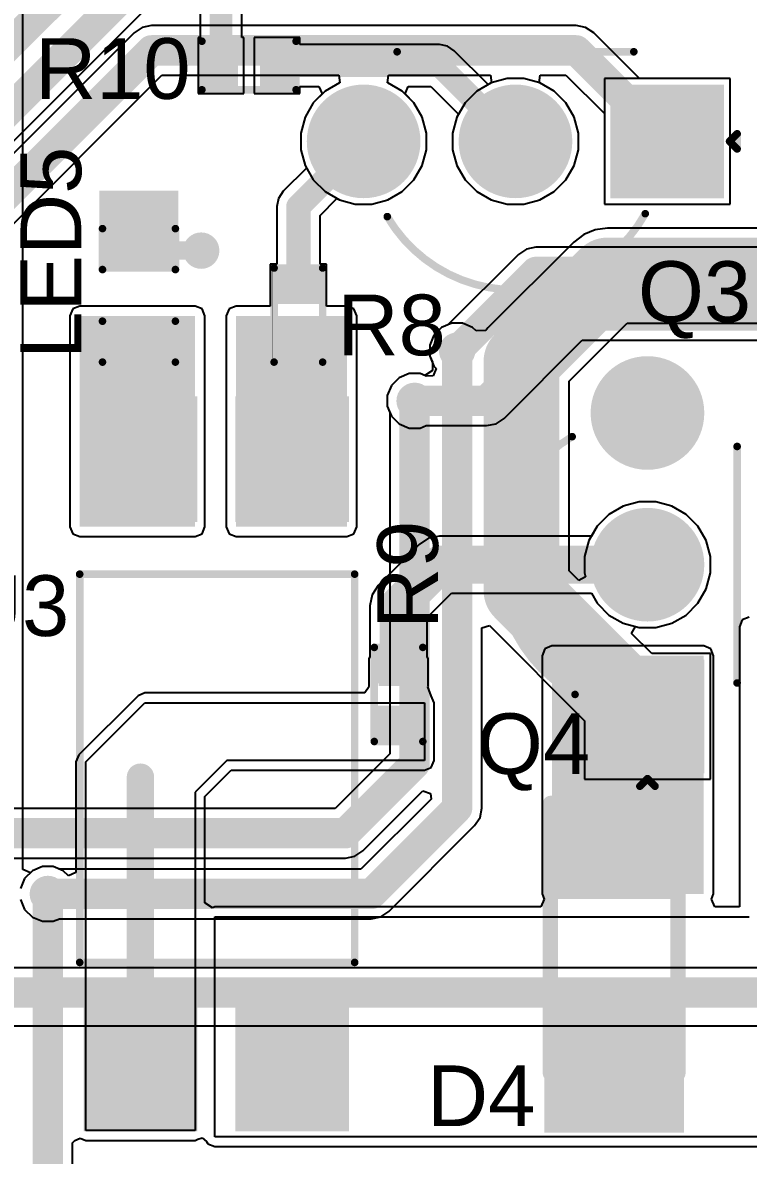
# Model space of a CAD drawing. Header units: millimetres. Extents: x -6.2 to 75.6, y -2 to 69.2.
# Drawn here: x 22.29 to 34.43, y 30.07 to 49.03 of the extents above; entities that cross this region are included whole.
import ezdxf

# ---------------------------------------------------------------- set-up
doc = ezdxf.new("R2010")
doc.units = ezdxf.units.MM
for name, color, linetype in [('BottomLayer', 5, 'Continuous'), ('BottomSolder', 6, 'Continuous'), ('MultiLayer', 9, 'Continuous'), ('PadHoleLayer', 156, 'Continuous'), ('TopLayer', 1, 'Continuous'), ('TopOverlay', 2, 'Continuous'), ('TopPaste', 8, 'Continuous'), ('TopSolder', 216, 'Continuous'), ('ViaHoleLayer', 16, 'Continuous')]:
    doc.layers.add(name, color=color, linetype=linetype)
doc.styles.add('Arial', font='', dxfattribs={"height": 0.2})
doc.styles.get('Arial').set_extended_font_data('Arial')

# ---------------------------------------------------------------- blocks, each defined once
blk = doc.blocks.new('PC817C_36')
at = {"layer": 'TopLayer'}
for points in [[(-4.1, 2.17), (-4.1, 0.37), (-6.1, 0.37), (-6.1, 2.17)], [(6.1, 2.17), (6.1, 0.37), (4.1, 0.37), (4.1, 2.17)], [(-4.1, -0.37), (-4.1, -2.17), (-6.1, -2.17), (-6.1, -0.37)], [(6.1, -0.37), (6.1, -2.17), (4.1, -2.17), (4.1, -0.37)]]:
    blk.add_hatch(color=1, dxfattribs=at).paths.add_polyline_path(points)
at = {"layer": 'TopPaste'}
for points in [[(-4.1, 2.17), (-4.1, 0.37), (-6.1, 0.37), (-6.1, 2.17)], [(6.1, 2.17), (6.1, 0.37), (4.1, 0.37), (4.1, 2.17)], [(-4.1, -0.37), (-4.1, -2.17), (-6.1, -2.17), (-6.1, -0.37)], [(6.1, -0.37), (6.1, -2.17), (4.1, -2.17), (4.1, -0.37)]]:
    blk.add_hatch(color=8, dxfattribs=at).paths.add_polyline_path(points)
at = {"layer": 'TopSolder'}
for points in [[(-4.049, 2.221), (-4.049, 0.319), (-6.151, 0.319), (-6.151, 2.221)], [(6.151, 2.221), (6.151, 0.319), (4.049, 0.319), (4.049, 2.221)], [(-4.049, -0.319), (-4.049, -2.221), (-6.151, -2.221), (-6.151, -0.319)], [(6.151, -0.319), (6.151, -2.221), (4.049, -2.221), (4.049, -0.319)]]:
    blk.add_hatch(color=216, dxfattribs=at).paths.add_polyline_path(points)
at = {"layer": 'TopOverlay'}
for points, const_width in [([(-3.175, -2.286), (-3.175, 2.314)], 0.127), ([(3.325, 2.314), (-3.175, 2.314)], 0.127), ([(3.325, -2.286), (3.325, 2.314)], 0.127), ([(-6.274, 1.321), (-6.401, 1.448)], 0.25), ([(-6.401, 1.194), (-6.401, 1.448)], 0.25), ([(-6.401, 1.194), (-6.274, 1.321)], 0.25), ([(3.325, -2.286), (-3.175, -2.286)], 0.127)]:
    blk.add_lwpolyline(points, dxfattribs=dict(at, const_width=const_width))
for points, const_width in [([(-3.207, 2.314, 1), (-3.143, 2.314, 1)], 0.0635), ([(-3.207, 2.314, 1), (-3.143, 2.314, 1)], 0.0635), ([(3.293, 2.314, 1), (3.357, 2.314, 1)], 0.0635), ([(3.293, 2.314, 1), (3.357, 2.314, 1)], 0.0635), ([(-6.463, 1.448, 1), (-6.338, 1.448, 1)], 0.125), ([(-6.463, 1.448, 1), (-6.338, 1.448, 1)], 0.125), ([(-6.336, 1.321, 1), (-6.211, 1.321, 1)], 0.125), ([(-6.336, 1.321, 1), (-6.211, 1.321, 1)], 0.125), ([(-6.463, 1.194, 1), (-6.338, 1.194, 1)], 0.125), ([(-6.463, 1.194, 1), (-6.338, 1.194, 1)], 0.125), ([(-3.207, -2.286, 1), (-3.143, -2.286, 1)], 0.0635), ([(-3.207, -2.286, 1), (-3.143, -2.286, 1)], 0.0635), ([(3.293, -2.286, 1), (3.357, -2.286, 1)], 0.0635), ([(3.293, -2.286, 1), (3.357, -2.286, 1)], 0.0635)]:
    blk.add_lwpolyline(points, format="xyb", close=True, dxfattribs=dict(at, const_width=const_width))
blk = doc.blocks.new('R___0402_42')
at = {"layer": 'TopLayer'}
for points in [[(-0.699, -0.318), (-0.699, 0.318), (-0.241, 0.318), (-0.241, -0.318)], [(0.241, -0.318), (0.241, 0.318), (0.699, 0.318), (0.699, -0.318)]]:
    blk.add_hatch(color=1, dxfattribs=at).paths.add_polyline_path(points)
at = {"layer": 'TopPaste'}
for points in [[(-0.699, -0.318), (-0.699, 0.318), (-0.241, 0.318), (-0.241, -0.318)], [(0.241, -0.318), (0.241, 0.318), (0.699, 0.318), (0.699, -0.318)]]:
    blk.add_hatch(color=8, dxfattribs=at).paths.add_polyline_path(points)
at = {"layer": 'TopSolder'}
for points in [[(-0.754, -0.373), (-0.754, 0.373), (-0.186, 0.373), (-0.186, -0.373)], [(0.186, -0.373), (0.186, 0.373), (0.754, 0.373), (0.754, -0.373)]]:
    blk.add_hatch(color=216, dxfattribs=at).paths.add_polyline_path(points)
at = {"layer": 'TopOverlay'}
for points, const_width in [([(-0.787, 0.406), (0.787, 0.406)], 0.127), ([(-0.787, -0.406), (-0.787, 0.406)], 0.127), ([(0.787, -0.406), (0.787, 0.406)], 0.127), ([(-0.787, -0.406), (0.787, -0.406)], 0.127), ([(-0.813, -0.432), (0.813, -0.432)], 0.00323)]:
    blk.add_lwpolyline(points, dxfattribs=dict(at, const_width=const_width))
for points, const_width in [([(-0.819, 0.406, 1), (-0.756, 0.406, 1)], 0.0635), ([(-0.819, 0.406, 1), (-0.756, 0.406, 1)], 0.0635), ([(0.756, 0.406, 1), (0.819, 0.406, 1)], 0.0635), ([(0.756, 0.406, 1), (0.819, 0.406, 1)], 0.0635), ([(-0.819, -0.406, 1), (-0.756, -0.406, 1)], 0.0635), ([(-0.819, -0.406, 1), (-0.756, -0.406, 1)], 0.0635), ([(0.756, -0.406, 1), (0.819, -0.406, 1)], 0.0635), ([(0.756, -0.406, 1), (0.819, -0.406, 1)], 0.0635), ([(-0.814, -0.432, 1), (-0.812, -0.432, 1)], 0.00161), ([(0.812, -0.432, 1), (0.814, -0.432, 1)], 0.00161)]:
    blk.add_lwpolyline(points, format="xyb", close=True, dxfattribs=dict(at, const_width=const_width))
blk = doc.blocks.new('R___0402_43')
at = {"layer": 'TopLayer'}
for points in [[(-0.699, -0.318), (-0.699, 0.318), (-0.241, 0.318), (-0.241, -0.318)], [(0.241, -0.318), (0.241, 0.318), (0.699, 0.318), (0.699, -0.318)]]:
    blk.add_hatch(color=1, dxfattribs=at).paths.add_polyline_path(points)
at = {"layer": 'TopPaste'}
for points in [[(-0.699, -0.318), (-0.699, 0.318), (-0.241, 0.318), (-0.241, -0.318)], [(0.241, -0.318), (0.241, 0.318), (0.699, 0.318), (0.699, -0.318)]]:
    blk.add_hatch(color=8, dxfattribs=at).paths.add_polyline_path(points)
at = {"layer": 'TopSolder'}
for points in [[(-0.754, -0.373), (-0.754, 0.373), (-0.186, 0.373), (-0.186, -0.373)], [(0.186, -0.373), (0.186, 0.373), (0.754, 0.373), (0.754, -0.373)]]:
    blk.add_hatch(color=216, dxfattribs=at).paths.add_polyline_path(points)
at = {"layer": 'TopOverlay'}
for points, const_width in [([(-0.787, 0.406), (0.787, 0.406)], 0.127), ([(-0.787, 0.406), (-0.787, -0.406)], 0.127), ([(0.787, 0.406), (0.787, -0.406)], 0.127), ([(-0.787, -0.406), (0.787, -0.406)], 0.127), ([(-0.813, -0.432), (0.813, -0.432)], 0.00323)]:
    blk.add_lwpolyline(points, dxfattribs=dict(at, const_width=const_width))
for points, const_width in [([(-0.819, 0.406, 1), (-0.756, 0.406, 1)], 0.0635), ([(-0.819, 0.406, 1), (-0.756, 0.406, 1)], 0.0635), ([(0.756, 0.406, 1), (0.819, 0.406, 1)], 0.0635), ([(0.756, 0.406, 1), (0.819, 0.406, 1)], 0.0635), ([(-0.819, -0.406, 1), (-0.756, -0.406, 1)], 0.0635), ([(-0.819, -0.406, 1), (-0.756, -0.406, 1)], 0.0635), ([(0.756, -0.406, 1), (0.819, -0.406, 1)], 0.0635), ([(0.756, -0.406, 1), (0.819, -0.406, 1)], 0.0635), ([(-0.814, -0.432, 1), (-0.812, -0.432, 1)], 0.00161), ([(0.812, -0.432, 1), (0.814, -0.432, 1)], 0.00161)]:
    blk.add_lwpolyline(points, format="xyb", close=True, dxfattribs=dict(at, const_width=const_width))
blk = doc.blocks.new('R___0402_44')
at = {"layer": 'TopLayer'}
for points in [[(-0.699, -0.318), (-0.699, 0.317), (-0.241, 0.317), (-0.241, -0.318)], [(0.241, -0.318), (0.241, 0.317), (0.699, 0.317), (0.699, -0.318)]]:
    blk.add_hatch(color=1, dxfattribs=at).paths.add_polyline_path(points)
at = {"layer": 'TopPaste'}
for points in [[(-0.699, -0.318), (-0.699, 0.317), (-0.241, 0.317), (-0.241, -0.318)], [(0.241, -0.318), (0.241, 0.317), (0.699, 0.317), (0.699, -0.318)]]:
    blk.add_hatch(color=8, dxfattribs=at).paths.add_polyline_path(points)
at = {"layer": 'TopSolder'}
for points in [[(-0.754, -0.373), (-0.754, 0.373), (-0.186, 0.373), (-0.186, -0.373)], [(0.186, -0.373), (0.186, 0.373), (0.754, 0.373), (0.754, -0.373)]]:
    blk.add_hatch(color=216, dxfattribs=at).paths.add_polyline_path(points)
at = {"layer": 'TopOverlay'}
for points, const_width in [([(0.787, 0.406), (-0.787, 0.406)], 0.127), ([(-0.787, -0.406), (-0.787, 0.406)], 0.127), ([(0.787, -0.406), (0.787, 0.406)], 0.127), ([(0.787, -0.406), (-0.787, -0.406)], 0.127), ([(0.813, -0.432), (-0.813, -0.432)], 0.00323)]:
    blk.add_lwpolyline(points, dxfattribs=dict(at, const_width=const_width))
for points, const_width in [([(-0.819, 0.406, 1), (-0.756, 0.406, 1)], 0.0635), ([(-0.819, 0.406, 1), (-0.756, 0.406, 1)], 0.0635), ([(0.756, 0.406, 1), (0.819, 0.406, 1)], 0.0635), ([(0.756, 0.406, 1), (0.819, 0.406, 1)], 0.0635), ([(-0.819, -0.406, 1), (-0.756, -0.406, 1)], 0.0635), ([(-0.819, -0.406, 1), (-0.756, -0.406, 1)], 0.0635), ([(0.756, -0.406, 1), (0.819, -0.406, 1)], 0.0635), ([(0.756, -0.406, 1), (0.819, -0.406, 1)], 0.0635), ([(-0.814, -0.432, 1), (-0.812, -0.432, 1)], 0.00161), ([(0.812, -0.432, 1), (0.814, -0.432, 1)], 0.00161)]:
    blk.add_lwpolyline(points, format="xyb", close=True, dxfattribs=dict(at, const_width=const_width))
blk = doc.blocks.new('TO_92_3L_52')
at = {"layer": 'BottomLayer'}
blk.add_hatch(color=5, dxfattribs=at).paths.add_polyline_path([(-1.64, 0.9), (-1.64, -0.9), (-3.44, -0.9), (-3.44, 0.9)])
h = blk.add_hatch(color=5, dxfattribs=at)
edge = h.paths.add_edge_path()
edge.add_arc((0, 0), 0.9, 0, 360)
h = blk.add_hatch(color=5, dxfattribs=at)
edge = h.paths.add_edge_path()
edge.add_arc((2.54, 0), 0.9, 0, 360)
at = {"layer": 'BottomSolder'}
blk.add_hatch(color=6, dxfattribs=at).paths.add_polyline_path([(-1.589, 0.951), (-1.589, -0.951), (-3.491, -0.951), (-3.491, 0.951)])
h = blk.add_hatch(color=6, dxfattribs=at)
edge = h.paths.add_edge_path()
edge.add_arc((0, 0), 0.951, 0, 360)
h = blk.add_hatch(color=6, dxfattribs=at)
edge = h.paths.add_edge_path()
edge.add_arc((2.54, 0), 0.951, 0, 360)
at = {"layer": 'MultiLayer'}
blk.add_hatch(color=9, dxfattribs=at).paths.add_polyline_path([(-1.64, 0.9), (-1.64, -0.9), (-3.44, -0.9), (-3.44, 0.9)])
h = blk.add_hatch(color=9, dxfattribs=at)
edge = h.paths.add_edge_path()
edge.add_arc((0, 0), 0.9, 0, 360)
h = blk.add_hatch(color=9, dxfattribs=at)
edge = h.paths.add_edge_path()
edge.add_arc((2.54, 0), 0.9, 0, 360)
at = {"layer": 'PadHoleLayer'}
h = blk.add_hatch(color=156, dxfattribs=at)
edge = h.paths.add_edge_path()
edge.add_arc((-2.54, 0), 0.5, 0, 360)
h = blk.add_hatch(color=156, dxfattribs=at)
edge = h.paths.add_edge_path()
edge.add_arc((0, 0), 0.5, 0, 360)
h = blk.add_hatch(color=156, dxfattribs=at)
edge = h.paths.add_edge_path()
edge.add_arc((2.54, 0), 0.5, 0, 360)
at = {"layer": 'TopLayer'}
blk.add_hatch(color=1, dxfattribs=at).paths.add_polyline_path([(-1.64, 0.9), (-1.64, -0.9), (-3.44, -0.9), (-3.44, 0.9)])
h = blk.add_hatch(color=1, dxfattribs=at)
edge = h.paths.add_edge_path()
edge.add_arc((0, 0), 0.9, 0, 360)
h = blk.add_hatch(color=1, dxfattribs=at)
edge = h.paths.add_edge_path()
edge.add_arc((2.54, 0), 0.9, 0, 360)
at = {"layer": 'TopSolder'}
blk.add_hatch(color=216, dxfattribs=at).paths.add_polyline_path([(-1.589, 0.951), (-1.589, -0.951), (-3.491, -0.951), (-3.491, 0.951)])
h = blk.add_hatch(color=216, dxfattribs=at)
edge = h.paths.add_edge_path()
edge.add_arc((0, 0), 0.951, 0, 360)
h = blk.add_hatch(color=216, dxfattribs=at)
edge = h.paths.add_edge_path()
edge.add_arc((2.54, 0), 0.951, 0, 360)
at = {"layer": 'TopOverlay', "const_width": 0.127}
blk.add_lwpolyline([(-2.171, 1.211, -0.579691), (2.144, 1.26)], format="xyb", dxfattribs=at)
at = {"layer": 'TopOverlay', "const_width": 0.0635}
for points in [[(-2.203, 1.211, 1), (-2.14, 1.211, 1)], [(2.112, 1.26, 1), (2.176, 1.26, 1)], [(-3.74, 0.127, 1), (-3.677, 0.127, 1)], [(-3.74, 0.127, 1), (-3.677, 0.127, 1)], [(-3.613, 0, 1), (-3.55, 0, 1)], [(-3.613, 0, 1), (-3.55, 0, 1)], [(-3.74, -0.127, 1), (-3.677, -0.127, 1)], [(-3.74, -0.127, 1), (-3.677, -0.127, 1)], [(-2.012, -1.5, 1), (-1.948, -1.5, 1)], [(1.948, -1.5, 1), (2.012, -1.5, 1)]]:
    blk.add_lwpolyline(points, format="xyb", close=True, dxfattribs=at)
at = {"layer": 'TopOverlay', "const_width": 0.127}
for points in [[(-3.708, 0.127), (-3.708, -0.127)], [(-3.708, 0.127), (-3.581, 0)], [(-3.581, 0), (-3.708, -0.127)], [(-1.98, -1.5), (1.98, -1.5)]]:
    blk.add_lwpolyline(points, dxfattribs=at)
blk = doc.blocks.new('TO_92_3L_53')
at = {"layer": 'BottomLayer'}
blk.add_hatch(color=5, dxfattribs=at).paths.add_polyline_path([(-1.64, 0.9), (-1.64, -0.9), (-3.44, -0.9), (-3.44, 0.9)])
h = blk.add_hatch(color=5, dxfattribs=at)
edge = h.paths.add_edge_path()
edge.add_arc((0, 0), 0.9, 0, 360)
h = blk.add_hatch(color=5, dxfattribs=at)
edge = h.paths.add_edge_path()
edge.add_arc((2.54, 0), 0.9, 0, 360)
at = {"layer": 'BottomSolder'}
blk.add_hatch(color=6, dxfattribs=at).paths.add_polyline_path([(-1.589, 0.951), (-1.589, -0.951), (-3.491, -0.951), (-3.491, 0.951)])
h = blk.add_hatch(color=6, dxfattribs=at)
edge = h.paths.add_edge_path()
edge.add_arc((0, 0), 0.951, 0, 360)
h = blk.add_hatch(color=6, dxfattribs=at)
edge = h.paths.add_edge_path()
edge.add_arc((2.54, 0), 0.951, 0, 360)
at = {"layer": 'MultiLayer'}
blk.add_hatch(color=9, dxfattribs=at).paths.add_polyline_path([(-1.64, 0.9), (-1.64, -0.9), (-3.44, -0.9), (-3.44, 0.9)])
h = blk.add_hatch(color=9, dxfattribs=at)
edge = h.paths.add_edge_path()
edge.add_arc((0, 0), 0.9, 0, 360)
h = blk.add_hatch(color=9, dxfattribs=at)
edge = h.paths.add_edge_path()
edge.add_arc((2.54, 0), 0.9, 0, 360)
at = {"layer": 'PadHoleLayer'}
h = blk.add_hatch(color=156, dxfattribs=at)
edge = h.paths.add_edge_path()
edge.add_arc((-2.54, 0), 0.5, 0, 360)
h = blk.add_hatch(color=156, dxfattribs=at)
edge = h.paths.add_edge_path()
edge.add_arc((0, 0), 0.5, 0, 360)
h = blk.add_hatch(color=156, dxfattribs=at)
edge = h.paths.add_edge_path()
edge.add_arc((2.54, 0), 0.5, 0, 360)
at = {"layer": 'TopLayer'}
blk.add_hatch(color=1, dxfattribs=at).paths.add_polyline_path([(-1.64, 0.9), (-1.64, -0.9), (-3.44, -0.9), (-3.44, 0.9)])
h = blk.add_hatch(color=1, dxfattribs=at)
edge = h.paths.add_edge_path()
edge.add_arc((0, 0), 0.9, 0, 360)
h = blk.add_hatch(color=1, dxfattribs=at)
edge = h.paths.add_edge_path()
edge.add_arc((2.54, 0), 0.9, 0, 360)
at = {"layer": 'TopSolder'}
blk.add_hatch(color=216, dxfattribs=at).paths.add_polyline_path([(-1.589, 0.951), (-1.589, -0.951), (-3.491, -0.951), (-3.491, 0.951)])
h = blk.add_hatch(color=216, dxfattribs=at)
edge = h.paths.add_edge_path()
edge.add_arc((0, 0), 0.951, 0, 360)
h = blk.add_hatch(color=216, dxfattribs=at)
edge = h.paths.add_edge_path()
edge.add_arc((2.54, 0), 0.951, 0, 360)
at = {"layer": 'TopOverlay', "const_width": 0.127}
blk.add_lwpolyline([(-2.171, 1.211, -0.579691), (2.144, 1.26)], format="xyb", dxfattribs=at)
at = {"layer": 'TopOverlay', "const_width": 0.0635}
for points in [[(-2.203, 1.211, 1), (-2.14, 1.211, 1)], [(2.112, 1.26, 1), (2.176, 1.26, 1)], [(-3.74, 0.127, 1), (-3.677, 0.127, 1)], [(-3.74, 0.127, 1), (-3.677, 0.127, 1)], [(-3.613, 0, 1), (-3.55, 0, 1)], [(-3.613, 0, 1), (-3.55, 0, 1)], [(-3.74, -0.127, 1), (-3.677, -0.127, 1)], [(-3.74, -0.127, 1), (-3.677, -0.127, 1)], [(-2.012, -1.5, 1), (-1.948, -1.5, 1)], [(1.948, -1.5, 1), (2.012, -1.5, 1)]]:
    blk.add_lwpolyline(points, format="xyb", close=True, dxfattribs=at)
at = {"layer": 'TopOverlay', "const_width": 0.127}
for points in [[(-3.708, 0.127), (-3.708, -0.127)], [(-3.581, 0), (-3.708, 0.127)], [(-3.581, 0), (-3.708, -0.127)], [(1.98, -1.5), (-1.98, -1.5)]]:
    blk.add_lwpolyline(points, dxfattribs=at)
blk = doc.blocks.new('LED_0603_57')
at = {"layer": 'TopLayer'}
for points in [[(-1, 0.5), (-0.5, 0.5), (-0.5, -0.5), (-1, -0.5)], [(0.5, 0.5), (1, 0.5), (1, -0.5), (0.5, -0.5)]]:
    blk.add_hatch(color=1, dxfattribs=at).paths.add_polyline_path(points)
at = {"layer": 'TopOverlay'}
blk.add_hatch(color=2, dxfattribs=at).paths.add_polyline_path([(1.118, -0.66), (1.753, -0.66), (1.753, 0.66), (1.118, 0.66)])
at = {"layer": 'TopPaste'}
for points in [[(-1, 0.5), (-0.5, 0.5), (-0.5, -0.5), (-1, -0.5)], [(0.5, 0.5), (1, 0.5), (1, -0.5), (0.5, -0.5)]]:
    blk.add_hatch(color=8, dxfattribs=at).paths.add_polyline_path(points)
at = {"layer": 'TopSolder'}
for points in [[(-1.102, 0.602), (-0.398, 0.602), (-0.398, -0.602), (-1.102, -0.602)], [(0.398, 0.602), (1.102, 0.602), (1.102, -0.602), (0.398, -0.602)]]:
    blk.add_hatch(color=216, dxfattribs=at).paths.add_polyline_path(points)
at = {"layer": 'TopOverlay', "const_width": 0.127}
for points in [[(-1.118, 0.61), (-1.118, -0.61)], [(-1.118, 0.61), (-0.432, 0.61)], [(0.432, 0.61), (1.118, 0.61)], [(1.118, 0.61), (1.118, -0.61)], [(-1.118, -0.61), (-0.432, -0.61)], [(0.432, -0.61), (1.118, -0.61)]]:
    blk.add_lwpolyline(points, dxfattribs=at)
at = {"layer": 'TopOverlay', "const_width": 0.0635}
for points in [[(-1.149, 0.61, 1), (-1.086, 0.61, 1)], [(-1.149, 0.61, 1), (-1.086, 0.61, 1)], [(-0.464, 0.61, 1), (-0.4, 0.61, 1)], [(0.4, 0.61, 1), (0.464, 0.61, 1)], [(1.086, 0.61, 1), (1.149, 0.61, 1)], [(1.086, 0.61, 1), (1.149, 0.61, 1)], [(-1.149, -0.61, 1), (-1.086, -0.61, 1)], [(-1.149, -0.61, 1), (-1.086, -0.61, 1)], [(-0.464, -0.61, 1), (-0.4, -0.61, 1)], [(0.4, -0.61, 1), (0.464, -0.61, 1)], [(1.086, -0.61, 1), (1.149, -0.61, 1)], [(1.086, -0.61, 1), (1.149, -0.61, 1)]]:
    blk.add_lwpolyline(points, format="xyb", close=True, dxfattribs=at)
blk = doc.blocks.new('SOD_123FL_68')
at = {"layer": 'TopLayer'}
for points in [[(-2.1, 0.9), (-0.76, 0.9), (-0.76, -0.9), (-2.1, -0.9)], [(0.76, 0.9), (2.1, 0.9), (2.1, -0.9), (0.76, -0.9)]]:
    blk.add_hatch(color=1, dxfattribs=at).paths.add_polyline_path(points)
at = {"layer": 'TopOverlay'}
blk.add_hatch(color=2, dxfattribs=at).paths.add_polyline_path([(-3.251, -1.168), (-2.184, -1.168), (-2.184, 1.168), (-3.251, 1.168)])
at = {"layer": 'TopPaste'}
for points in [[(-2.1, 0.9), (-0.76, 0.9), (-0.76, -0.9), (-2.1, -0.9)], [(0.76, 0.9), (2.1, 0.9), (2.1, -0.9), (0.76, -0.9)]]:
    blk.add_hatch(color=8, dxfattribs=at).paths.add_polyline_path(points)
at = {"layer": 'TopSolder'}
for points in [[(-2.202, 1.002), (-0.658, 1.002), (-0.658, -1.002), (-2.202, -1.002)], [(0.658, 1.002), (2.202, 1.002), (2.202, -1.002), (0.658, -1.002)]]:
    blk.add_hatch(color=216, dxfattribs=at).paths.add_polyline_path(points)
at = {"layer": 'TopOverlay', "const_width": 0.254}
for points in [[(-2.261, 1.067), (2.261, 1.067)], [(2.261, 1.067), (2.261, -1.067)], [(-2.261, -1.067), (2.261, -1.067)]]:
    blk.add_lwpolyline(points, dxfattribs=at)
at = {"layer": 'TopOverlay', "const_width": 0.127}
for points in [[(-2.324, 1.067, 1), (-2.197, 1.067, 1)], [(2.197, 1.067, 1), (2.324, 1.067, 1)], [(2.197, 1.067, 1), (2.324, 1.067, 1)], [(-2.324, -1.067, 1), (-2.197, -1.067, 1)], [(2.197, -1.067, 1), (2.324, -1.067, 1)], [(2.197, -1.067, 1), (2.324, -1.067, 1)]]:
    blk.add_lwpolyline(points, format="xyb", close=True, dxfattribs=at)

msp = doc.modelspace()

# ---------------------------------------------------------------- hatches: boundary and pattern name
at = {"layer": 'BottomLayer'}
h = msp.add_hatch(color=5, dxfattribs=at)
edge = h.paths.add_edge_path()
edge.add_arc((25.273, 45.212), 0.305, 0, 360)
h = msp.add_hatch(color=5, dxfattribs=at)
edge = h.paths.add_edge_path()
edge.add_arc((29.555, 43.537), 0.305, 0, 360)
h = msp.add_hatch(color=5, dxfattribs=at)
edge = h.paths.add_edge_path()
edge.add_arc((28.844, 42.697), 0.305, 0, 360)
h = msp.add_hatch(color=5, dxfattribs=at)
edge = h.paths.add_edge_path()
edge.add_arc((22.708, 34.442), 0.305, 0, 360)
at = {"layer": 'TopLayer'}
h = msp.add_hatch(color=1, dxfattribs=at)
edge = h.paths.add_edge_path()
edge.add_arc((25.273, 45.212), 0.305, 0, 360)
for points in [[(23.241, 40.589), (25.171, 40.589), (25.171, 44.12), (23.241, 44.12)], [(25.857, 40.589), (27.711, 40.589), (27.711, 44.12), (25.857, 44.12)], [(28.245, 37.922), (28.905, 37.922), (28.905, 38.379), (28.245, 38.379)], [(31.14, 34.442), (33.68, 34.442), (33.68, 38.43), (31.14, 38.43)]]:
    msp.add_hatch(color=1, dxfattribs=at).paths.add_polyline_path(points)
h = msp.add_hatch(color=1, dxfattribs=at)
edge = h.paths.add_edge_path()
edge.add_arc((29.555, 43.537), 0.305, 0, 360)
h = msp.add_hatch(color=1, dxfattribs=at)
edge = h.paths.add_edge_path()
edge.add_arc((28.844, 42.697), 0.305, 0, 360)
h = msp.add_hatch(color=1, dxfattribs=at)
edge = h.paths.add_edge_path()
edge.add_arc((22.708, 34.442), 0.305, 0, 360)
at = {"layer": 'ViaHoleLayer'}
h = msp.add_hatch(color=16, dxfattribs=at)
edge = h.paths.add_edge_path()
edge.add_arc((25.273, 45.212), 0.152, 0, 360)
h = msp.add_hatch(color=16, dxfattribs=at)
edge = h.paths.add_edge_path()
edge.add_arc((29.555, 43.537), 0.152, 0, 360)
h = msp.add_hatch(color=16, dxfattribs=at)
edge = h.paths.add_edge_path()
edge.add_arc((28.844, 42.697), 0.152, 0, 360)
h = msp.add_hatch(color=16, dxfattribs=at)
edge = h.paths.add_edge_path()
edge.add_arc((22.708, 34.442), 0.152, 0, 360)

# ---------------------------------------------------------------- linework, layer by layer
at = {"layer": 'BottomLayer'}
for p, q in [((20.201, 45.116), (24.302, 49.217)), ((24.284, 48.948), (24.15, 48.858)), ((24.443, 48.979), (24.284, 48.948)), ((31.547, 48.979), (24.443, 48.979)), ((31.705, 48.948), (31.547, 48.979)), ((31.84, 48.858), (31.705, 48.948)), ((24.15, 48.858), (20.278, 44.986)), ((32.604, 48.093), (31.84, 48.858)), ((20.809, 44.345), (24.614, 48.15)), ((24.614, 48.15), (27.575, 48.15)), ((27.585, 48.021), (27.345, 47.883)), ((27.575, 48.15), (27.592, 48.023)), ((27.592, 48.023), (27.585, 48.021)), ((28.39, 48.023), (28.406, 48.15)), ((28.397, 48.021), (28.39, 48.023)), ((28.637, 47.883), (28.397, 48.021)), ((28.406, 48.15), (30.115, 48.15)), ((30.125, 48.021), (29.885, 47.883)), ((30.115, 48.15), (30.132, 48.023)), ((30.132, 48.023), (30.125, 48.021)), ((30.93, 48.023), (30.946, 48.15)), ((30.937, 48.021), (30.93, 48.023)), ((31.177, 47.883), (30.937, 48.021)), ((30.946, 48.15), (31.375, 48.15)), ((31.375, 48.15), (32.018, 47.507)), ((34.123, 48.093), (32.604, 48.093)), ((34.123, 45.988), (34.123, 48.093)), ((27.345, 47.883), (27.149, 47.687)), ((28.833, 47.687), (28.637, 47.883)), ((29.885, 47.883), (29.689, 47.687)), ((31.373, 47.687), (31.177, 47.883)), ((27.149, 47.687), (27.01, 47.447)), ((28.971, 47.447), (28.833, 47.687)), ((29.689, 47.687), (29.55, 47.447)), ((31.511, 47.447), (31.373, 47.687)), ((27.01, 47.447), (26.938, 47.179)), ((29.043, 47.179), (28.971, 47.447)), ((29.55, 47.447), (29.478, 47.179)), ((31.583, 47.179), (31.511, 47.447)), ((32.018, 47.507), (32.018, 45.988)), ((26.938, 47.179), (26.938, 46.902)), ((29.043, 46.902), (29.043, 47.179)), ((29.478, 47.179), (29.478, 46.902)), ((31.583, 46.902), (31.583, 47.179)), ((26.938, 46.902), (27.01, 46.635)), ((28.971, 46.635), (29.043, 46.902)), ((29.478, 46.902), (29.55, 46.635)), ((31.511, 46.635), (31.583, 46.902)), ((27.01, 46.635), (27.149, 46.395)), ((28.833, 46.395), (28.971, 46.635)), ((29.55, 46.635), (29.689, 46.395)), ((31.373, 46.395), (31.511, 46.635)), ((27.149, 46.395), (27.345, 46.199)), ((28.637, 46.199), (28.833, 46.395)), ((29.689, 46.395), (29.885, 46.199)), ((31.177, 46.199), (31.373, 46.395)), ((27.345, 46.199), (27.585, 46.06)), ((28.397, 46.06), (28.637, 46.199)), ((29.885, 46.199), (30.125, 46.06)), ((30.937, 46.06), (31.177, 46.199)), ((27.585, 46.06), (27.852, 45.988)), ((27.852, 45.988), (28.129, 45.988)), ((28.129, 45.988), (28.397, 46.06)), ((30.125, 46.06), (30.392, 45.988)), ((30.392, 45.988), (30.669, 45.988)), ((30.669, 45.988), (30.937, 46.06)), ((32.018, 45.988), (34.123, 45.988)), ((31.864, 45.562), (31.672, 45.482)), ((32.069, 45.589), (31.864, 45.562)), ((36.58, 45.589), (32.069, 45.589)), ((32.069, 45.589), (32.069, 45.589)), ((31.508, 45.356), (30.071, 43.919)), ((31.672, 45.482), (31.508, 45.356)), ((29.464, 43.995), (29.296, 43.925)), ((29.646, 43.995), (29.464, 43.995)), ((29.814, 43.925), (29.646, 43.995)), ((31.427, 43.029), (32.398, 44)), ((32.398, 44), (36.909, 44)), ((29.296, 43.925), (29.167, 43.796)), ((29.871, 43.868), (29.814, 43.925)), ((30.037, 43.875), (29.871, 43.868)), ((30.071, 43.919), (30.037, 43.875)), ((29.167, 43.796), (29.098, 43.628)), ((29.098, 43.628), (29.098, 43.446)), ((29.098, 43.446), (29.141, 43.343)), ((29.141, 43.343), (29.141, 43.207)), ((28.585, 43.085), (28.456, 42.956)), ((28.753, 43.155), (28.585, 43.085)), ((28.935, 43.155), (28.753, 43.155)), ((29.014, 43.122), (28.935, 43.155)), ((29.141, 43.207), (29.014, 43.122)), ((28.456, 42.956), (28.387, 42.788)), ((31.427, 39.85), (31.427, 43.029)), ((28.387, 42.788), (28.387, 42.606)), ((28.387, 42.606), (28.429, 42.503)), ((28.429, 42.503), (28.429, 36.788)), ((32.601, 41.007), (32.333, 40.935)), ((32.878, 41.007), (32.601, 41.007)), ((33.146, 40.935), (32.878, 41.007)), ((32.093, 40.796), (31.897, 40.6)), ((32.333, 40.935), (32.093, 40.796)), ((33.386, 40.796), (33.146, 40.935)), ((33.581, 40.6), (33.386, 40.796)), ((31.897, 40.6), (31.759, 40.36)), ((33.72, 40.36), (33.581, 40.6)), ((31.759, 40.36), (31.687, 40.093)), ((33.792, 40.093), (33.72, 40.36)), ((31.687, 40.093), (31.687, 39.816)), ((33.792, 39.816), (33.792, 40.093)), ((31.59, 39.687), (31.427, 39.85)), ((31.704, 39.752), (31.59, 39.687)), ((31.687, 39.816), (31.704, 39.752)), ((33.72, 39.548), (33.792, 39.816)), ((33.581, 39.308), (33.72, 39.548)), ((33.386, 39.112), (33.581, 39.308)), ((33.146, 38.974), (33.386, 39.112)), ((29.969, 38.898), (30.096, 38.934)), ((29.969, 35.88), (29.969, 38.898)), ((30.096, 38.934), (31.687, 37.343)), ((32.472, 38.805), (32.538, 38.919)), ((32.538, 38.919), (32.601, 38.902)), ((32.601, 38.902), (32.878, 38.902)), ((32.878, 38.902), (33.146, 38.974)), ((32.81, 38.467), (32.472, 38.805)), ((33.792, 38.467), (32.81, 38.467)), ((33.792, 36.362), (33.792, 38.467)), ((31.687, 37.343), (31.687, 36.362)), ((28.429, 36.788), (27.514, 35.873)), ((31.687, 36.362), (33.792, 36.362)), ((29.12, 36.03), (27.946, 34.857)), ((27.979, 35.165), (28.984, 36.17)), ((28.984, 36.17), (29.108, 36.122)), ((29.108, 36.122), (29.12, 36.03)), ((27.514, 35.873), (19.879, 35.873)), ((29.938, 35.721), (29.969, 35.88)), ((29.848, 35.587), (29.938, 35.721)), ((28.411, 34.149), (29.848, 35.587)), ((27.845, 35.076), (27.979, 35.165)), ((19.879, 35.044), (27.686, 35.044)), ((22.617, 34.9), (22.449, 34.83)), ((22.799, 34.9), (22.617, 34.9)), ((22.902, 34.857), (22.799, 34.9)), ((27.686, 35.044), (27.845, 35.076)), ((22.32, 34.701), (22.25, 34.533)), ((22.449, 34.83), (22.32, 34.701)), ((27.946, 34.857), (22.902, 34.857)), ((22.25, 34.351), (22.32, 34.183)), ((22.32, 34.183), (22.449, 34.055)), ((28.276, 34.06), (28.411, 34.149)), ((22.449, 34.055), (22.617, 33.985)), ((22.617, 33.985), (22.799, 33.985)), ((22.799, 33.985), (22.902, 34.028)), ((22.902, 34.028), (28.118, 34.028)), ((28.118, 34.028), (28.276, 34.06)), ((38.203, 33.206), (14.749, 33.206)), ((6.579, 32.233), (49.428, 32.233))]:
    msp.add_line(p, q, dxfattribs=at)
for points, const_width in [([(18.739, 45.333), (23.724, 50.317)], 0.508), ([(19.558, 45.06), (24.13, 49.632)], 0.508), ([(20.379, 44.501), (24.443, 48.565)], 0.508), ([(24.443, 48.565), (31.547, 48.565)], 0.508), ([(31.547, 48.565), (33.071, 47.041)], 0.508), ([(30.632, 43.358), (32.069, 44.795)], 1.27), ([(32.069, 44.795), (36.909, 44.795)], 1.27), ([(30.632, 39.521), (30.632, 43.358)], 1.27), ([(29.555, 35.88), (29.555, 43.537)], 0.508), ([(28.844, 36.616), (28.844, 42.697)], 0.508), ([(30.632, 39.521), (32.739, 37.414)], 1.27), ([(27.686, 35.458), (28.844, 36.616)], 0.508), ([(28.118, 34.442), (29.555, 35.88)], 0.508), ([(19.685, 35.458), (27.686, 35.458)], 0.508), ([(22.708, 34.442), (28.118, 34.442)], 0.508), ([(14.554, 32.791), (41.326, 32.791)], 0.508)]:
    msp.add_lwpolyline(points, dxfattribs=dict(at, const_width=const_width))
for points, const_width in [([(24.316, 48.565, 1), (24.57, 48.565, 1)], 0.254), ([(24.316, 48.565, 1), (24.57, 48.565, 1)], 0.254), ([(31.42, 48.565, 1), (31.674, 48.565, 1)], 0.254), ([(31.42, 48.565, 1), (31.674, 48.565, 1)], 0.254), ([(32.944, 47.041, 1), (33.198, 47.041, 1)], 0.254), ([(31.752, 44.795, 1), (32.387, 44.795, 1)], 0.635), ([(31.752, 44.795, 1), (32.387, 44.795, 1)], 0.635), ([(30.315, 43.358, 1), (30.95, 43.358, 1)], 0.635), ([(30.315, 43.358, 1), (30.95, 43.358, 1)], 0.635), ([(29.428, 43.537, 1), (29.682, 43.537, 1)], 0.254), ([(28.717, 42.697, 1), (28.971, 42.697, 1)], 0.254), ([(30.315, 39.521, 1), (30.95, 39.521, 1)], 0.635), ([(30.315, 39.521, 1), (30.95, 39.521, 1)], 0.635), ([(32.422, 37.414, 1), (33.057, 37.414, 1)], 0.635), ([(28.717, 36.616, 1), (28.971, 36.616, 1)], 0.254), ([(28.717, 36.616, 1), (28.971, 36.616, 1)], 0.254), ([(29.428, 35.88, 1), (29.682, 35.88, 1)], 0.254), ([(29.428, 35.88, 1), (29.682, 35.88, 1)], 0.254), ([(27.559, 35.458, 1), (27.813, 35.458, 1)], 0.254), ([(27.559, 35.458, 1), (27.813, 35.458, 1)], 0.254), ([(22.581, 34.442, 1), (22.835, 34.442, 1)], 0.254), ([(27.991, 34.442, 1), (28.245, 34.442, 1)], 0.254), ([(27.991, 34.442, 1), (28.245, 34.442, 1)], 0.254)]:
    msp.add_lwpolyline(points, format="xyb", close=True, dxfattribs=dict(at, const_width=const_width))
at = {"layer": 'TopLayer'}
for p, q in [((25.953, 48.781), (25.953, 51.232)), ((25.254, 51.087), (25.254, 48.781)), ((22.288, 34.849), (22.288, 49.708)), ((25.254, 48.781), (25.222, 48.781)), ((25.222, 48.781), (25.222, 47.841)), ((25.984, 48.781), (25.953, 48.781)), ((25.984, 47.841), (25.984, 48.781)), ((26.924, 48.781), (26.162, 48.781)), ((26.162, 48.781), (26.162, 47.841)), ((26.924, 48.66), (26.924, 48.781)), ((29.261, 48.66), (26.924, 48.66)), ((29.395, 48.634), (29.261, 48.66)), ((29.508, 48.558), (29.395, 48.634)), ((30.074, 47.992), (29.508, 48.558)), ((30.125, 48.021), (30.074, 47.992)), ((30.392, 48.093), (30.125, 48.021)), ((30.669, 48.093), (30.392, 48.093)), ((30.937, 48.021), (30.669, 48.093)), ((31.177, 47.883), (30.937, 48.021)), ((34.123, 48.093), (32.018, 48.093)), ((32.018, 48.093), (32.018, 45.988)), ((34.123, 45.988), (34.123, 48.093)), ((25.222, 47.841), (25.984, 47.841)), ((26.162, 47.841), (26.924, 47.841)), ((26.924, 47.841), (26.924, 47.961)), ((26.924, 47.961), (27.243, 47.961)), ((27.296, 47.834), (27.149, 47.687)), ((27.243, 47.961), (27.296, 47.834)), ((28.686, 47.834), (28.738, 47.961)), ((28.833, 47.687), (28.686, 47.834)), ((28.738, 47.961), (29.116, 47.961)), ((29.116, 47.961), (29.579, 47.498)), ((31.373, 47.687), (31.177, 47.883)), ((27.149, 47.687), (27.01, 47.447)), ((28.971, 47.447), (28.833, 47.687)), ((31.511, 47.447), (31.373, 47.687)), ((27.01, 47.447), (26.938, 47.179)), ((29.043, 47.179), (28.971, 47.447)), ((29.55, 47.447), (29.478, 47.179)), ((29.579, 47.498), (29.55, 47.447)), ((31.583, 47.179), (31.511, 47.447)), ((26.938, 47.179), (26.938, 46.902)), ((29.043, 46.902), (29.043, 47.179)), ((29.478, 47.179), (29.478, 46.902)), ((31.583, 46.902), (31.583, 47.179)), ((26.938, 46.902), (27.01, 46.635)), ((28.971, 46.635), (29.043, 46.902)), ((29.478, 46.902), (29.55, 46.635)), ((31.511, 46.635), (31.583, 46.902)), ((27.033, 46.595), (26.642, 46.205)), ((27.01, 46.635), (27.033, 46.595)), ((28.833, 46.395), (28.971, 46.635)), ((29.55, 46.635), (29.689, 46.395)), ((31.373, 46.395), (31.511, 46.635)), ((28.637, 46.199), (28.833, 46.395)), ((29.689, 46.395), (29.885, 46.199)), ((31.177, 46.199), (31.373, 46.395)), ((26.564, 46.087), (26.536, 45.949)), ((26.642, 46.205), (26.564, 46.087)), ((27.261, 45.798), (27.545, 46.083)), ((27.545, 46.083), (27.585, 46.06)), ((28.397, 46.06), (28.637, 46.199)), ((29.885, 46.199), (30.125, 46.06)), ((30.937, 46.06), (31.177, 46.199)), ((26.536, 45.949), (26.536, 45.949)), ((26.536, 45.949), (26.536, 44.983)), ((27.585, 46.06), (27.852, 45.988)), ((27.852, 45.988), (28.129, 45.988)), ((28.129, 45.988), (28.397, 46.06)), ((30.125, 46.06), (30.392, 45.988)), ((30.392, 45.988), (30.669, 45.988)), ((30.669, 45.988), (30.937, 46.06)), ((32.018, 45.988), (34.123, 45.988)), ((27.261, 44.983), (27.261, 45.798)), ((30.581, 45.149), (29.399, 43.968)), ((30.716, 45.239), (30.581, 45.149)), ((30.874, 45.271), (30.716, 45.239)), ((38.054, 45.271), (30.874, 45.271)), ((26.536, 44.983), (26.429, 44.983)), ((26.429, 44.983), (26.429, 44.285)), ((27.369, 44.983), (27.261, 44.983)), ((27.369, 44.285), (27.369, 44.983)), ((23.124, 44.236), (23.076, 44.12)), ((23.241, 44.285), (23.124, 44.236)), ((25.171, 44.285), (23.241, 44.285)), ((25.288, 44.236), (25.171, 44.285)), ((25.336, 44.12), (25.288, 44.236)), ((25.741, 44.236), (25.692, 44.12)), ((25.857, 44.285), (25.741, 44.236)), ((26.429, 44.285), (25.857, 44.285)), ((27.711, 44.285), (27.369, 44.285)), ((27.828, 44.236), (27.711, 44.285)), ((27.876, 44.12), (27.828, 44.236)), ((23.076, 44.12), (23.076, 40.589)), ((25.336, 40.589), (25.336, 44.12)), ((25.692, 44.12), (25.692, 40.589)), ((27.876, 40.589), (27.876, 44.12)), ((29.296, 43.925), (29.167, 43.796)), ((29.399, 43.968), (29.296, 43.925)), ((29.167, 43.796), (29.098, 43.628)), ((29.098, 43.628), (29.098, 43.446)), ((30.341, 42.404), (31.648, 43.711)), ((31.648, 43.711), (45.726, 43.711)), ((29.098, 43.446), (29.167, 43.278)), ((29.207, 43.239), (29.156, 43.114)), ((29.167, 43.278), (29.207, 43.239)), ((28.585, 43.085), (28.456, 42.956)), ((28.753, 43.155), (28.585, 43.085)), ((28.935, 43.155), (28.753, 43.155)), ((29.037, 43.112), (28.935, 43.155)), ((29.156, 43.114), (29.037, 43.112)), ((28.456, 42.956), (28.387, 42.788)), ((28.387, 42.788), (28.387, 42.606)), ((28.387, 42.606), (28.456, 42.438)), ((28.456, 42.438), (28.585, 42.31)), ((28.585, 42.31), (28.753, 42.24)), ((30.048, 42.283), (30.207, 42.315)), ((30.207, 42.315), (30.341, 42.404)), ((28.753, 42.24), (28.935, 42.24)), ((28.935, 42.24), (29.038, 42.283)), ((29.038, 42.283), (30.048, 42.283)), ((32.601, 41.007), (32.333, 40.935)), ((32.878, 41.007), (32.601, 41.007)), ((33.146, 40.935), (32.878, 41.007)), ((32.093, 40.796), (31.897, 40.6)), ((32.333, 40.935), (32.093, 40.796)), ((33.386, 40.796), (33.146, 40.935)), ((33.581, 40.6), (33.386, 40.796)), ((23.076, 40.589), (23.124, 40.473)), ((25.288, 40.473), (25.336, 40.589)), ((25.692, 40.589), (25.741, 40.473)), ((27.828, 40.473), (27.876, 40.589)), ((31.897, 40.6), (31.801, 40.433)), ((33.72, 40.36), (33.581, 40.6)), ((23.124, 40.473), (23.241, 40.424)), ((23.241, 40.424), (25.171, 40.424)), ((25.171, 40.424), (25.288, 40.473)), ((25.741, 40.473), (25.857, 40.424)), ((25.857, 40.424), (27.711, 40.424)), ((27.711, 40.424), (27.828, 40.473)), ((29.077, 40.397), (28.922, 40.293)), ((29.261, 40.433), (29.077, 40.397)), ((31.801, 40.433), (29.261, 40.433)), ((28.922, 40.293), (28.236, 39.607)), ((33.792, 40.093), (33.72, 40.36)), ((33.792, 39.816), (33.792, 40.093)), ((33.72, 39.548), (33.792, 39.816)), ((28.132, 39.452), (28.096, 39.268)), ((28.236, 39.607), (28.132, 39.452)), ((29.054, 39.07), (29.459, 39.475)), ((29.459, 39.475), (31.801, 39.475)), ((31.801, 39.475), (31.897, 39.308)), ((33.581, 39.308), (33.72, 39.548)), ((28.096, 39.268), (28.096, 38.418)), ((31.897, 39.308), (32.093, 39.112)), ((33.386, 39.112), (33.581, 39.308)), ((29.054, 38.418), (29.054, 39.07)), ((32.093, 39.112), (32.333, 38.974)), ((33.146, 38.974), (33.386, 39.112)), ((34.442, 39.078), (34.326, 39.029)), ((32.333, 38.974), (32.601, 38.902)), ((32.601, 38.902), (32.878, 38.902)), ((32.878, 38.902), (33.146, 38.974)), ((34.326, 39.029), (34.277, 38.913)), ((34.277, 38.913), (34.277, 34.226)), ((31.024, 38.547), (30.975, 38.43)), ((31.14, 38.595), (31.024, 38.547)), ((33.68, 38.595), (31.14, 38.595)), ((33.797, 38.547), (33.68, 38.595)), ((33.845, 38.43), (33.797, 38.547)), ((28.096, 38.418), (28.08, 38.379)), ((28.08, 38.379), (28.08, 37.922)), ((29.07, 38.379), (29.054, 38.418)), ((29.07, 37.922), (29.07, 38.379)), ((30.975, 38.43), (30.975, 34.442)), ((33.845, 34.442), (33.845, 38.43)), ((24.217, 37.759), (23.226, 36.769)), ((24.333, 37.808), (24.217, 37.759)), ((28.013, 37.808), (24.333, 37.808)), ((28.084, 37.913), (28.013, 37.808)), ((28.08, 37.922), (28.084, 37.913)), ((29.064, 37.907), (29.07, 37.922)), ((29.123, 37.759), (29.064, 37.907)), ((29.172, 37.643), (29.123, 37.759)), ((29.123, 37.759), (29.123, 37.759)), ((23.343, 36.652), (24.333, 37.643)), ((24.333, 37.643), (29.007, 37.643)), ((29.007, 37.643), (29.007, 36.678)), ((29.172, 36.678), (29.172, 37.643)), ((23.226, 36.769), (23.178, 36.652)), ((23.178, 36.652), (23.178, 34.799)), ((23.343, 30.48), (23.343, 36.652)), ((25.705, 36.678), (25.171, 36.144)), ((29.007, 36.678), (25.705, 36.678)), ((29.123, 36.561), (29.172, 36.678)), ((25.336, 36.076), (25.773, 36.513)), ((25.773, 36.513), (29.007, 36.513)), ((29.007, 36.513), (29.123, 36.561)), ((25.171, 36.144), (25.171, 30.607)), ((25.336, 34.295), (25.336, 36.076)), ((22.617, 34.9), (22.449, 34.83)), ((22.799, 34.9), (22.617, 34.9)), ((22.967, 34.83), (22.799, 34.9)), ((22.415, 34.797), (22.288, 34.849)), ((22.449, 34.83), (22.415, 34.797)), ((23.051, 34.746), (22.967, 34.83)), ((23.178, 34.799), (23.051, 34.746)), ((31.012, 34.353), (30.957, 34.226)), ((30.975, 34.442), (31.012, 34.353)), ((33.808, 34.353), (33.845, 34.442)), ((33.864, 34.226), (33.808, 34.353)), ((25.463, 34.211), (25.336, 34.295)), ((25.502, 34.226), (25.463, 34.211)), ((30.957, 34.226), (25.502, 34.226)), ((34.277, 34.226), (33.864, 34.226)), ((25.502, 30.378), (25.502, 34.061)), ((25.502, 34.061), (34.442, 34.061)), ((25.171, 30.607), (25.171, 30.48)), ((23.157, 30.316), (23.249, 30.354)), ((23.249, 30.354), (23.343, 30.315)), ((25.171, 30.48), (23.343, 30.48)), ((25.219, 30.335), (25.29, 30.361)), ((25.29, 30.361), (25.363, 30.296)), ((35.738, 30.378), (25.502, 30.378)), ((23.122, 30.276), (23.157, 30.316)), ((23.122, 26.797), (23.122, 30.276)), ((23.343, 30.315), (25.171, 30.315)), ((25.171, 30.315), (25.219, 30.335)), ((25.363, 30.296), (25.381, 30.272)), ((25.381, 30.272), (25.385, 30.262)), ((25.385, 30.262), (25.502, 30.213)), ((25.502, 30.213), (35.738, 30.213))]:
    msp.add_line(p, q, dxfattribs=at)
for points, const_width in [([(25.603, 48.311), (25.603, 51.232)], 0.381), ([(26.543, 48.311), (29.261, 48.311)], 0.381), ([(29.261, 48.311), (30.531, 47.041)], 0.381), ([(26.899, 45.949), (27.991, 47.041)], 0.406), ([(26.899, 44.602), (26.899, 45.949)], 0.406), ([(24.232, 45.213), (25.272, 45.213)], 0.305), ([(25.272, 45.213), (25.273, 45.212)], 0.305), ([(29.555, 43.537), (30.874, 44.856)], 0.508), ([(30.874, 44.856), (45.288, 44.856)], 0.508), ([(30.048, 42.697), (31.476, 44.126)], 0.508), ([(31.476, 44.126), (45.726, 44.126)], 0.508), ([(28.844, 42.697), (30.048, 42.697)], 0.508), ([(28.575, 39.268), (29.261, 39.954)], 0.635), ([(29.261, 39.954), (32.739, 39.954)], 0.635), ([(28.575, 38.252), (28.575, 39.268)], 0.635), ([(24.257, 31.521), (24.257, 36.398)], 0.457), ([(22.708, 26.797), (22.708, 34.442)], 0.508)]:
    msp.add_lwpolyline(points, dxfattribs=dict(at, const_width=const_width))
for points, const_width in [([(25.508, 48.311, 1), (25.698, 48.311, 1)], 0.191), ([(26.448, 48.311, 1), (26.638, 48.311, 1)], 0.191), ([(29.166, 48.311, 1), (29.356, 48.311, 1)], 0.191), ([(29.166, 48.311, 1), (29.356, 48.311, 1)], 0.191), ([(27.889, 47.041, 1), (28.092, 47.041, 1)], 0.203), ([(30.436, 47.041, 1), (30.626, 47.041, 1)], 0.191), ([(26.797, 45.949, 1), (27, 45.949, 1)], 0.203), ([(26.797, 45.949, 1), (27, 45.949, 1)], 0.203), ([(24.155, 45.213, 1), (24.308, 45.213, 1)], 0.152), ([(25.195, 45.213, 1), (25.348, 45.213, 1)], 0.152), ([(25.195, 45.213, 1), (25.348, 45.213, 1)], 0.152), ([(25.197, 45.212, 1), (25.349, 45.212, 1)], 0.152), ([(30.747, 44.856, 1), (31.001, 44.856, 1)], 0.254), ([(30.747, 44.856, 1), (31.001, 44.856, 1)], 0.254), ([(26.797, 44.602, 1), (27, 44.602, 1)], 0.203), ([(31.349, 44.126, 1), (31.603, 44.126, 1)], 0.254), ([(31.349, 44.126, 1), (31.603, 44.126, 1)], 0.254), ([(29.428, 43.537, 1), (29.682, 43.537, 1)], 0.254), ([(28.717, 42.697, 1), (28.971, 42.697, 1)], 0.254), ([(29.921, 42.697, 1), (30.175, 42.697, 1)], 0.254), ([(29.921, 42.697, 1), (30.175, 42.697, 1)], 0.254), ([(29.102, 39.954, 1), (29.42, 39.954, 1)], 0.318), ([(29.102, 39.954, 1), (29.42, 39.954, 1)], 0.318), ([(32.581, 39.954, 1), (32.898, 39.954, 1)], 0.318), ([(28.416, 39.268, 1), (28.734, 39.268, 1)], 0.318), ([(28.416, 39.268, 1), (28.734, 39.268, 1)], 0.318), ([(28.416, 38.252, 1), (28.734, 38.252, 1)], 0.318), ([(24.143, 36.398, 1), (24.371, 36.398, 1)], 0.229), ([(22.581, 34.442, 1), (22.835, 34.442, 1)], 0.254), ([(24.143, 31.521, 1), (24.371, 31.521, 1)], 0.229)]:
    msp.add_lwpolyline(points, format="xyb", close=True, dxfattribs=dict(at, const_width=const_width))

# ---------------------------------------------------------------- block references
msp.add_blockref('R___0402_42', (26.073, 48.311))
for name, p, rotation in [('TO_92_3L_53', (30.531, 47.041), 180), ('LED_0603_57', (24.232, 44.463), 90), ('R___0402_44', (26.899, 44.133), 270), ('TO_92_3L_52', (32.739, 39.954), 90), ('PC817C_36', (25.527, 36.621), 270), ('R___0402_43', (28.575, 37.782), 90), ('SOD_123FL_68', (32.182, 33.698), 90)]:
    msp.add_blockref(name, p, dxfattribs=dict(rotation=rotation))

# ---------------------------------------------------------------- texts
at = {"layer": 'TopOverlay', "style": 'Arial'}
for s, p in [('R10', (22.492, 47.752)), ('Q3', (32.58, 44.018)), ('R8', (27.551, 43.46)), ('U3', (21.252, 38.761)), ('Q4', (29.886, 36.449)), ('D4', (29.049, 30.556))]:
    msp.add_text(s, height=1.016, dxfattribs=at).set_placement(p)
for s, p in [('LED5', (23.266, 43.401)), ('R9', (29.235, 38.879))]:
    msp.add_text(s, height=1.016, rotation=90, dxfattribs=at).set_placement(p)

doc.saveas('drawing.dxf')
